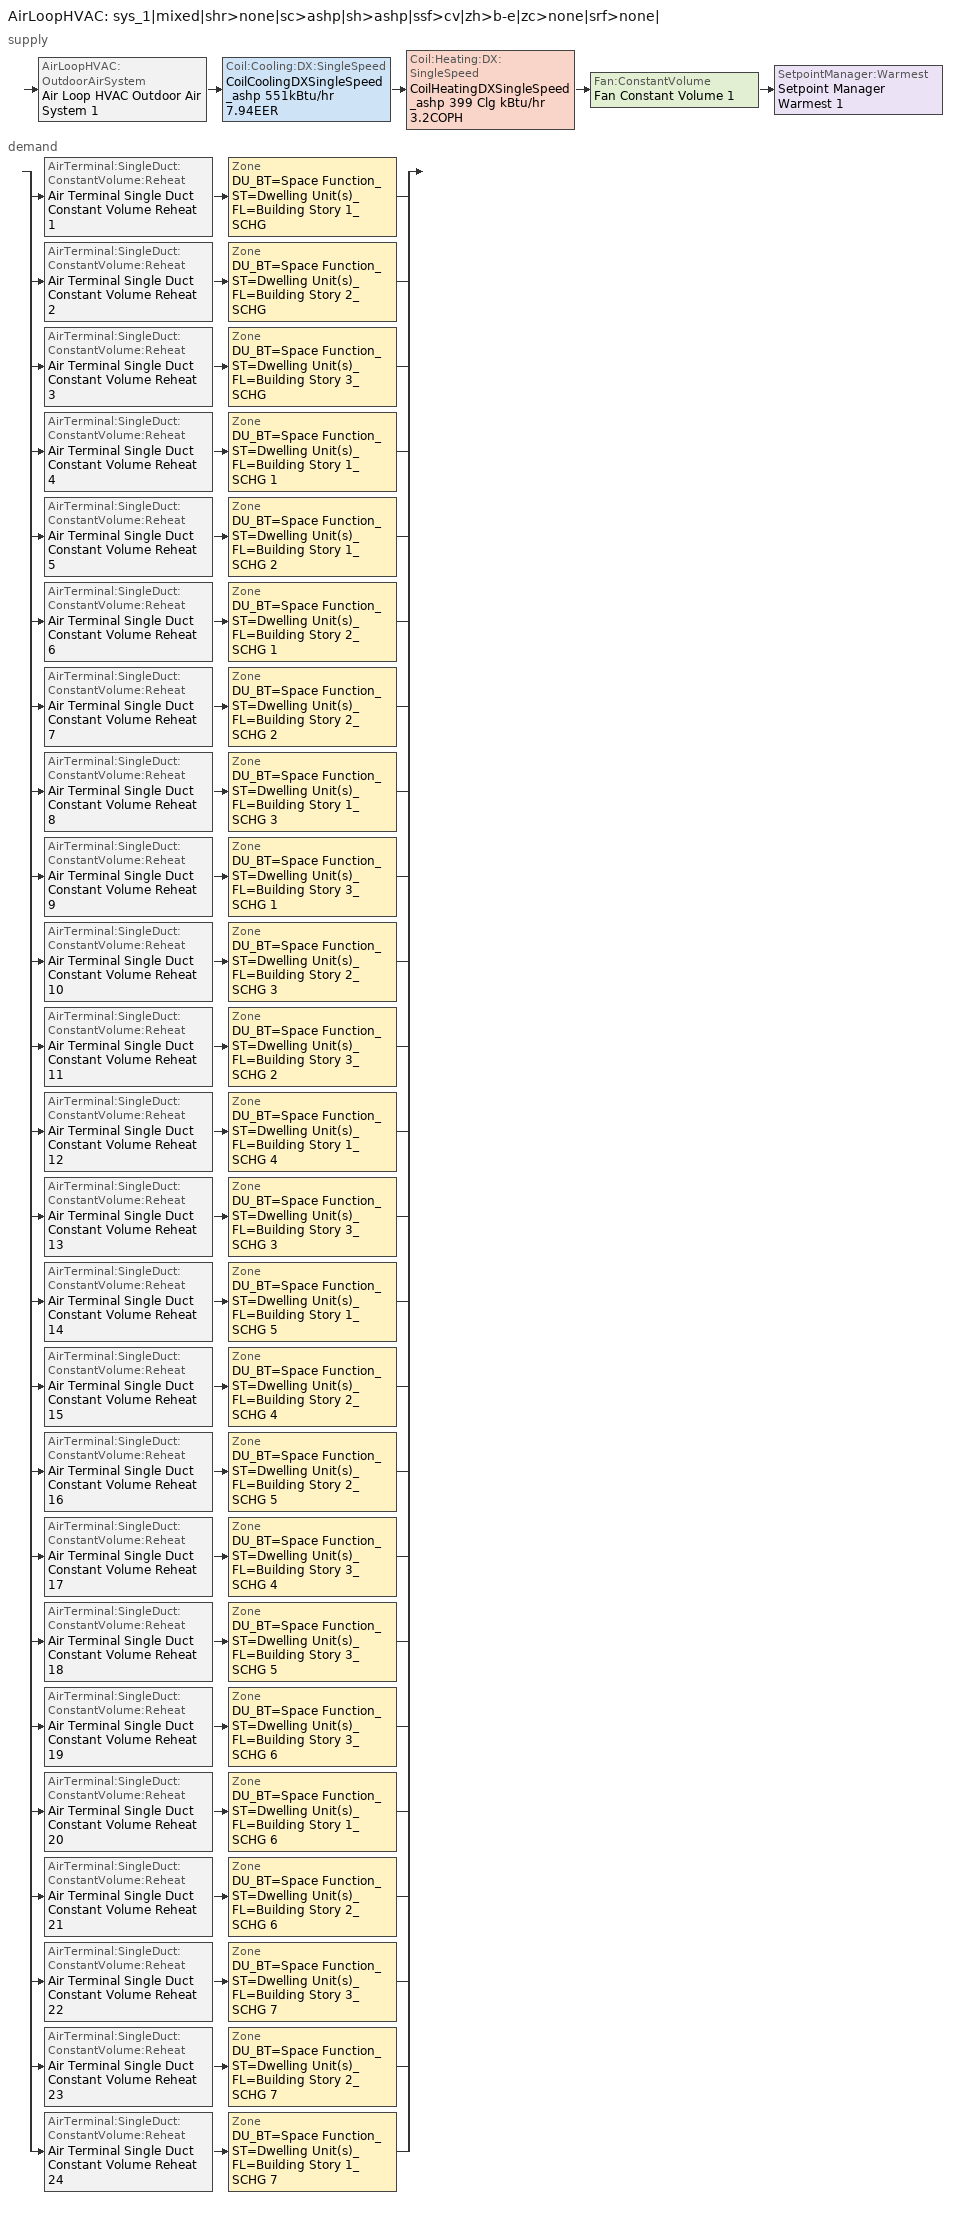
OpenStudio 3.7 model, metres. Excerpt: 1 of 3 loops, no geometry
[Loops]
AirLoopHVAC 'sys_1|mixed|shr>none|sc>ashp|sh>ashp|ssf>cv|zh>b-e|zc>none|srf>none|'
 supply: AirLoopHVAC:OutdoorAirSystem 'Air Loop HVAC Outdoor Air System 1' > Coil:Cooling:DX:SingleSpeed 'CoilCoolingDXSingleSpeed_ashp 551kBtu/hr 7.94EER' > Coil:Heating:DX:SingleSpeed 'CoilHeatingDXSingleSpeed_ashp 399 Clg kBtu/hr 3.2COPH' > Fan:ConstantVolume 'Fan Constant Volume 1' > SetpointManager:Warmest 'Setpoint Manager Warmest 1'
 demand: split
  | AirTerminal:SingleDuct:ConstantVolume:Reheat 'Air Terminal Single Duct Constant Volume Reheat 1' > Zone 'DU_BT=Space Function_ST=Dwelling Unit(s)_FL=Building Story 1_SCHG'
  | AirTerminal:SingleDuct:ConstantVolume:Reheat 'Air Terminal Single Duct Constant Volume Reheat 2' > Zone 'DU_BT=Space Function_ST=Dwelling Unit(s)_FL=Building Story 2_SCHG'
  | AirTerminal:SingleDuct:ConstantVolume:Reheat 'Air Terminal Single Duct Constant Volume Reheat 3' > Zone 'DU_BT=Space Function_ST=Dwelling Unit(s)_FL=Building Story 3_SCHG'
  | AirTerminal:SingleDuct:ConstantVolume:Reheat 'Air Terminal Single Duct Constant Volume Reheat 4' > Zone 'DU_BT=Space Function_ST=Dwelling Unit(s)_FL=Building Story 1_SCHG 1'
  | AirTerminal:SingleDuct:ConstantVolume:Reheat 'Air Terminal Single Duct Constant Volume Reheat 5' > Zone 'DU_BT=Space Function_ST=Dwelling Unit(s)_FL=Building Story 1_SCHG 2'
  | AirTerminal:SingleDuct:ConstantVolume:Reheat 'Air Terminal Single Duct Constant Volume Reheat 6' > Zone 'DU_BT=Space Function_ST=Dwelling Unit(s)_FL=Building Story 2_SCHG 1'
  | AirTerminal:SingleDuct:ConstantVolume:Reheat 'Air Terminal Single Duct Constant Volume Reheat 7' > Zone 'DU_BT=Space Function_ST=Dwelling Unit(s)_FL=Building Story 2_SCHG 2'
  | AirTerminal:SingleDuct:ConstantVolume:Reheat 'Air Terminal Single Duct Constant Volume Reheat 8' > Zone 'DU_BT=Space Function_ST=Dwelling Unit(s)_FL=Building Story 1_SCHG 3'
  | AirTerminal:SingleDuct:ConstantVolume:Reheat 'Air Terminal Single Duct Constant Volume Reheat 9' > Zone 'DU_BT=Space Function_ST=Dwelling Unit(s)_FL=Building Story 3_SCHG 1'
  | AirTerminal:SingleDuct:ConstantVolume:Reheat 'Air Terminal Single Duct Constant Volume Reheat 10' > Zone 'DU_BT=Space Function_ST=Dwelling Unit(s)_FL=Building Story 2_SCHG 3'
  | AirTerminal:SingleDuct:ConstantVolume:Reheat 'Air Terminal Single Duct Constant Volume Reheat 11' > Zone 'DU_BT=Space Function_ST=Dwelling Unit(s)_FL=Building Story 3_SCHG 2'
  | AirTerminal:SingleDuct:ConstantVolume:Reheat 'Air Terminal Single Duct Constant Volume Reheat 12' > Zone 'DU_BT=Space Function_ST=Dwelling Unit(s)_FL=Building Story 1_SCHG 4'
  | AirTerminal:SingleDuct:ConstantVolume:Reheat 'Air Terminal Single Duct Constant Volume Reheat 13' > Zone 'DU_BT=Space Function_ST=Dwelling Unit(s)_FL=Building Story 3_SCHG 3'
  | AirTerminal:SingleDuct:ConstantVolume:Reheat 'Air Terminal Single Duct Constant Volume Reheat 14' > Zone 'DU_BT=Space Function_ST=Dwelling Unit(s)_FL=Building Story 1_SCHG 5'
  | AirTerminal:SingleDuct:ConstantVolume:Reheat 'Air Terminal Single Duct Constant Volume Reheat 15' > Zone 'DU_BT=Space Function_ST=Dwelling Unit(s)_FL=Building Story 2_SCHG 4'
  | AirTerminal:SingleDuct:ConstantVolume:Reheat 'Air Terminal Single Duct Constant Volume Reheat 16' > Zone 'DU_BT=Space Function_ST=Dwelling Unit(s)_FL=Building Story 2_SCHG 5'
  | AirTerminal:SingleDuct:ConstantVolume:Reheat 'Air Terminal Single Duct Constant Volume Reheat 17' > Zone 'DU_BT=Space Function_ST=Dwelling Unit(s)_FL=Building Story 3_SCHG 4'
  | AirTerminal:SingleDuct:ConstantVolume:Reheat 'Air Terminal Single Duct Constant Volume Reheat 18' > Zone 'DU_BT=Space Function_ST=Dwelling Unit(s)_FL=Building Story 3_SCHG 5'
  | AirTerminal:SingleDuct:ConstantVolume:Reheat 'Air Terminal Single Duct Constant Volume Reheat 19' > Zone 'DU_BT=Space Function_ST=Dwelling Unit(s)_FL=Building Story 3_SCHG 6'
  | AirTerminal:SingleDuct:ConstantVolume:Reheat 'Air Terminal Single Duct Constant Volume Reheat 20' > Zone 'DU_BT=Space Function_ST=Dwelling Unit(s)_FL=Building Story 1_SCHG 6'
  | AirTerminal:SingleDuct:ConstantVolume:Reheat 'Air Terminal Single Duct Constant Volume Reheat 21' > Zone 'DU_BT=Space Function_ST=Dwelling Unit(s)_FL=Building Story 2_SCHG 6'
  | AirTerminal:SingleDuct:ConstantVolume:Reheat 'Air Terminal Single Duct Constant Volume Reheat 22' > Zone 'DU_BT=Space Function_ST=Dwelling Unit(s)_FL=Building Story 3_SCHG 7'
  | AirTerminal:SingleDuct:ConstantVolume:Reheat 'Air Terminal Single Duct Constant Volume Reheat 23' > Zone 'DU_BT=Space Function_ST=Dwelling Unit(s)_FL=Building Story 2_SCHG 7'
  | AirTerminal:SingleDuct:ConstantVolume:Reheat 'Air Terminal Single Duct Constant Volume Reheat 24' > Zone 'DU_BT=Space Function_ST=Dwelling Unit(s)_FL=Building Story 1_SCHG 7'
[Sizing:Zone] Zone Cooling Design Supply Air Temperature Input Method=TemperatureDifference; Zone Cooling Design Supply Air Temperature {C}=14; Zone Cooling Design Supply Air Temperature Difference {deltaC}=11; Zone Heating Design Supply Air Temperature Input Method=TemperatureDifference; Zone Heating Design Supply Air Temperature {C}=40; Zone Heating Design Supply Air Temperature Difference {deltaC}=21; Zone Cooling Design Supply Air Humidity Ratio {kg-H2O/kg-air}=0.0085; Zone Heating Design Supply Air Humidity Ratio {kg-H2O/kg-air}=0.008; Zone Heating Sizing Factor=1.3; Zone Cooling Sizing Factor=1; Cooling Design Air Flow Method=DesignDay; Heating Design Air Flow Method=DesignDay; Account for Dedicated Outdoor Air System=No; Dedicated Outdoor Air System Control Strategy=NeutralSupplyAir; Dedicated Outdoor Air Low Setpoint Temperature for Design {C}=autosize; Dedicated Outdoor Air High Setpoint Temperature for Design {C}=autosize; Zone Load Sizing Method=Sensible Load Only No Latent Load; Zone Latent Cooling Design Supply Air Humidity Ratio Input Method=HumidityRatioDifference; Zone Cooling Design Supply Air Humidity Ratio Difference {kgWater/kgDryAir}=0.005; Zone Latent Heating Design Supply Air Humidity Ratio Input Method=HumidityRatioDifference; Zone Humidification Design Supply Air Humidity Ratio Difference {kgWater/kgDryAir}=0.005
DU_BT=Space Function_ST=Dwelling Unit(s)_FL=Building Story 1_SCHG; DU_BT=Space Function_ST=Dwelling Unit(s)_FL=Building Story 2_SCHG; DU_BT=Space Function_ST=Dwelling Unit(s)_FL=Building Story 3_SCHG; DU_BT=Space Function_ST=Dwelling Unit(s)_FL=Building Story 1_SCHG 1; DU_BT=Space Function_ST=Dwelling Unit(s)_FL=Building Story 1_SCHG 2; DU_BT=Space Function_ST=Dwelling Unit(s)_FL=Building Story 2_SCHG 1; DU_BT=Space Function_ST=Dwelling Unit(s)_FL=Building Story 2_SCHG 2; DU_BT=Space Function_ST=Dwelling Unit(s)_FL=Building Story 1_SCHG 3; DU_BT=Space Function_ST=Dwelling Unit(s)_FL=Building Story 3_SCHG 1; DU_BT=Space Function_ST=Dwelling Unit(s)_FL=Building Story 2_SCHG 3; DU_BT=Space Function_ST=Dwelling Unit(s)_FL=Building Story 3_SCHG 2; DU_BT=Space Function_ST=Dwelling Unit(s)_FL=Building Story 1_SCHG 4; DU_BT=Space Function_ST=Dwelling Unit(s)_FL=Building Story 3_SCHG 3; DU_BT=Space Function_ST=Dwelling Unit(s)_FL=Building Story 1_SCHG 5; DU_BT=Space Function_ST=Dwelling Unit(s)_FL=Building Story 2_SCHG 4; DU_BT=Space Function_ST=Dwelling Unit(s)_FL=Building Story 2_SCHG 5; DU_BT=Space Function_ST=Dwelling Unit(s)_FL=Building Story 3_SCHG 4; DU_BT=Space Function_ST=Dwelling Unit(s)_FL=Building Story 3_SCHG 5; DU_BT=Space Function_ST=Dwelling Unit(s)_FL=Building Story 3_SCHG 6; DU_BT=Space Function_ST=Dwelling Unit(s)_FL=Building Story 1_SCHG 6; DU_BT=Space Function_ST=Dwelling Unit(s)_FL=Building Story 2_SCHG 6; DU_BT=Space Function_ST=Dwelling Unit(s)_FL=Building Story 3_SCHG 7; DU_BT=Space Function_ST=Dwelling Unit(s)_FL=Building Story 2_SCHG 7; DU_BT=Space Function_ST=Dwelling Unit(s)_FL=Building Story 1_SCHG 7
[Zone equipment]
DU_BT=Space Function_ST=Dwelling Unit(s)_FL=Building Story 1_SCHG: Zone HVAC Baseboard Convective Electric 1, Air Terminal Single Duct Constant Volume Reheat 1
DU_BT=Space Function_ST=Dwelling Unit(s)_FL=Building Story 2_SCHG: Zone HVAC Baseboard Convective Electric 2, Air Terminal Single Duct Constant Volume Reheat 2
DU_BT=Space Function_ST=Dwelling Unit(s)_FL=Building Story 3_SCHG: Zone HVAC Baseboard Convective Electric 3, Air Terminal Single Duct Constant Volume Reheat 3
DU_BT=Space Function_ST=Dwelling Unit(s)_FL=Building Story 1_SCHG 1: Zone HVAC Baseboard Convective Electric 4, Air Terminal Single Duct Constant Volume Reheat 4
DU_BT=Space Function_ST=Dwelling Unit(s)_FL=Building Story 1_SCHG 2: Zone HVAC Baseboard Convective Electric 5, Air Terminal Single Duct Constant Volume Reheat 5
DU_BT=Space Function_ST=Dwelling Unit(s)_FL=Building Story 2_SCHG 1: Zone HVAC Baseboard Convective Electric 6, Air Terminal Single Duct Constant Volume Reheat 6
DU_BT=Space Function_ST=Dwelling Unit(s)_FL=Building Story 2_SCHG 2: Zone HVAC Baseboard Convective Electric 7, Air Terminal Single Duct Constant Volume Reheat 7
DU_BT=Space Function_ST=Dwelling Unit(s)_FL=Building Story 1_SCHG 3: Zone HVAC Baseboard Convective Electric 8, Air Terminal Single Duct Constant Volume Reheat 8
DU_BT=Space Function_ST=Dwelling Unit(s)_FL=Building Story 3_SCHG 1: Zone HVAC Baseboard Convective Electric 9, Air Terminal Single Duct Constant Volume Reheat 9
DU_BT=Space Function_ST=Dwelling Unit(s)_FL=Building Story 2_SCHG 3: Zone HVAC Baseboard Convective Electric 10, Air Terminal Single Duct Constant Volume Reheat 10
DU_BT=Space Function_ST=Dwelling Unit(s)_FL=Building Story 3_SCHG 2: Zone HVAC Baseboard Convective Electric 11, Air Terminal Single Duct Constant Volume Reheat 11
DU_BT=Space Function_ST=Dwelling Unit(s)_FL=Building Story 1_SCHG 4: Zone HVAC Baseboard Convective Electric 12, Air Terminal Single Duct Constant Volume Reheat 12
DU_BT=Space Function_ST=Dwelling Unit(s)_FL=Building Story 3_SCHG 3: Zone HVAC Baseboard Convective Electric 13, Air Terminal Single Duct Constant Volume Reheat 13
DU_BT=Space Function_ST=Dwelling Unit(s)_FL=Building Story 1_SCHG 5: Zone HVAC Baseboard Convective Electric 14, Air Terminal Single Duct Constant Volume Reheat 14
DU_BT=Space Function_ST=Dwelling Unit(s)_FL=Building Story 2_SCHG 4: Zone HVAC Baseboard Convective Electric 15, Air Terminal Single Duct Constant Volume Reheat 15
DU_BT=Space Function_ST=Dwelling Unit(s)_FL=Building Story 2_SCHG 5: Zone HVAC Baseboard Convective Electric 16, Air Terminal Single Duct Constant Volume Reheat 16
DU_BT=Space Function_ST=Dwelling Unit(s)_FL=Building Story 3_SCHG 4: Zone HVAC Baseboard Convective Electric 17, Air Terminal Single Duct Constant Volume Reheat 17
DU_BT=Space Function_ST=Dwelling Unit(s)_FL=Building Story 3_SCHG 5: Zone HVAC Baseboard Convective Electric 18, Air Terminal Single Duct Constant Volume Reheat 18
DU_BT=Space Function_ST=Dwelling Unit(s)_FL=Building Story 3_SCHG 6: Zone HVAC Baseboard Convective Electric 19, Air Terminal Single Duct Constant Volume Reheat 19
DU_BT=Space Function_ST=Dwelling Unit(s)_FL=Building Story 1_SCHG 6: Zone HVAC Baseboard Convective Electric 20, Air Terminal Single Duct Constant Volume Reheat 20
DU_BT=Space Function_ST=Dwelling Unit(s)_FL=Building Story 2_SCHG 6: Zone HVAC Baseboard Convective Electric 21, Air Terminal Single Duct Constant Volume Reheat 21
DU_BT=Space Function_ST=Dwelling Unit(s)_FL=Building Story 3_SCHG 7: Zone HVAC Baseboard Convective Electric 22, Air Terminal Single Duct Constant Volume Reheat 22
DU_BT=Space Function_ST=Dwelling Unit(s)_FL=Building Story 2_SCHG 7: Zone HVAC Baseboard Convective Electric 23, Air Terminal Single Duct Constant Volume Reheat 23
DU_BT=Space Function_ST=Dwelling Unit(s)_FL=Building Story 1_SCHG 7: Zone HVAC Baseboard Convective Electric 24, Air Terminal Single Duct Constant Volume Reheat 24
[AirLoopHVAC]
sys_1|mixed|shr>none|sc>ashp|sh>ashp|ssf>cv|zh>b-e|zc>none|srf>none|: Availability Schedule=sys_1|mixed|shr>none|sc>ashp|sh>ashp|ssf>cv|zh>b-e|zc>none|srf>none| Occ Sch; Design Supply Air Flow Rate {m3/s}=autosize; Design Return Air Flow Fraction of Supply Air Flow=1
[Sizing:System]
sys_1|mixed|shr>none|sc>ashp|sh>ashp|ssf>cv|zh>b-e|zc>none|srf>none|: Type of Load to Size On=Total; Design Outdoor Air Flow Rate {m3/s}=Autosize; Central Heating Maximum System Air Flow Ratio=1; Preheat Design Temperature {C}=7; Preheat Design Humidity Ratio {kg-H2O/kg-Air}=0.008; Precool Design Temperature {C}=13; Precool Design Humidity Ratio {kg-H2O/kg-Air}=0.008; Central Cooling Design Supply Air Temperature {C}=13; Central Heating Design Supply Air Temperature {C}=43; Sizing Option=NonCoincident; 100% Outdoor Air in Cooling=Yes; 100% Outdoor Air in Heating=Yes; Central Cooling Design Supply Air Humidity Ratio {kg-H2O/kg-Air}=0.0085; Central Heating Design Supply Air Humidity Ratio {kg-H2O/kg-Air}=0.008; Cooling Design Air Flow Method=DesignDay; Cooling Design Air Flow Rate {m3/s}=0; Heating Design Air Flow Method=DesignDay; Heating Design Air Flow Rate {m3/s}=0; System Outdoor Air Method=ZoneSum; Zone Maximum Outdoor Air Fraction=1; Cooling Supply Air Flow Rate Per Floor Area {m3/s-m2}=0.00996765; Cooling Fraction of Autosized Cooling Supply Air Flow Rate=1; Cooling Supply Air Flow Rate Per Unit Cooling Capacity {m3/s-W}=3.94755e-05; Heating Supply Air Flow Rate Per Floor Area {m3/s-m2}=0.00996765; Heating Fraction of Autosized Heating Supply Air Flow Rate=1; Heating Fraction of Autosized Cooling Supply Air Flow Rate=1; Heating Supply Air Flow Rate Per Unit Heating Capacity {m3/s-W}=3.15882e-05; Cooling Design Capacity Method=CoolingDesignCapacity; Cooling Design Capacity {W}=autosize; Cooling Design Capacity Per Floor Area {W/m2}=234.7; Fraction of Autosized Cooling Design Capacity=1; Heating Design Capacity Method=HeatingDesignCapacity; Heating Design Capacity {W}=autosize; Heating Design Capacity Per Floor Area {W/m2}=157; Fraction of Autosized Heating Design Capacity=1; Central Cooling Capacity Control Method=OnOff; Occupant Diversity=autosize
[Fan:ConstantVolume]
Fan Constant Volume 1: Availability Schedule=Always On Discrete; Fan Total Efficiency=0.39975; Pressure Rise {Pa}=640; Maximum Flow Rate {m3/s}=AutoSize; Motor Efficiency=0.615
[Coil:Heating:DX:SingleSpeed]
CoilHeatingDXSingleSpeed_ashp 399 Clg kBtu/hr 3.2COPH: Availability Schedule=Always On Discrete; Rated Total Heating Capacity {W}=117057; Rated COP {W/W}=3.58756; Rated Air Flow Rate {m3/s}=Autosize; Rated Supply Fan Power Per Volume Flow Rate 2017 {W/(m3/s)}=773.3; Rated Supply Fan Power Per Volume Flow Rate 2023 {W/(m3/s)}=934.4; Total Heating Capacity Function of Temperature Curve=DXHEAT-NECB2011-REF-CAPFT; Total Heating Capacity Function of Flow Fraction Curve=DXHEAT-NECB2011-REF-CAPFFLOW; Energy Input Ratio Function of Temperature Curve=DXHEAT-NECB2011-REF-EIRFT; Energy Input Ratio Function of Flow Fraction Curve=DXHEAT-NECB2011-REF-EIRFFLOW; Part Load Fraction Correlation Curve=DXHEAT-NECB2011-REF-PLFFPLR; Minimum Outdoor Dry-Bulb Temperature for Compressor Operation {C}=-10; Defrost Strategy=Resistive; Defrost Control=Timed; Defrost Time Period Fraction=0.166667; Resistive Defrost Heater Capacity {W}=2000
[Coil:Cooling:DX:SingleSpeed]
CoilCoolingDXSingleSpeed_ashp 551kBtu/hr 7.94EER: Availability Schedule=Always On Discrete; Rated Total Cooling Capacity {W}=autosize; Rated Sensible Heat Ratio=autosize; Rated COP {W/W}=2.78066; Rated Air Flow Rate {m3/s}=autosize; Rated Evaporator Fan Power Per Volume Flow Rate 2017 {W/(m3/s)}=773.3; Rated Evaporator Fan Power Per Volume Flow Rate 2023 {W/(m3/s)}=934.4; Total Cooling Capacity Function of Temperature Curve=DXCOOL-NECB2011-REF-CAPFT; Total Cooling Capacity Function of Flow Fraction Curve=DXCOOL-NECB2011-REF-CAPFFLOW; Energy Input Ratio Function of Temperature Curve=DXCOOL-NECB2011-REF-COOLEIRFT; Energy Input Ratio Function of Flow Fraction Curve=DXCOOL-NECB2011-REF-COOLEIRFFLOW; Part Load Fraction Correlation Curve=DXCOOL-NECB2011-REF-COOLPLFFPLR; Minimum Outdoor Dry-Bulb Temperature for Compressor Operation {C}=-25; Nominal Time for Condensate Removal to Begin {s}=0; Ratio of Initial Moisture Evaporation Rate and Steady State Latent Capacity=0; Maximum Cycling Rate {cycles/hr}=0; Latent Capacity Time Constant {s}=0; Condenser Type=AirCooled; Evaporative Condenser Effectiveness=0.9; Evaporative Condenser Air Flow Rate {m3/s}=autosize; Evaporative Condenser Pump Rated Power Consumption {W}=autosize; Crankcase Heater Capacity {W}=0; Maximum Outdoor Dry-Bulb Temperature for Crankcase Heater Operation {C}=10; Basin Heater Capacity {W/K}=0; Basin Heater Setpoint Temperature {C}=2
[Controller:OutdoorAir]
Controller Outdoor Air 1: Minimum Outdoor Air Flow Rate {m3/s}=autosize; Maximum Outdoor Air Flow Rate {m3/s}=Autosize; Economizer Control Type=DifferentialEnthalpy; Economizer Control Action Type=ModulateFlow; Lockout Type=NoLockout; Minimum Limit Type=FixedMinimum; Minimum Outdoor Air Schedule=sys_1|mixed|shr>none|sc>ashp|sh>ashp|ssf>cv|zh>b-e|zc>none|srf>none| Occ Sch; Controller Mechanical Ventilation=Controller Mechanical Ventilation 1; High Humidity Control=No; Heat Recovery Bypass Control Type=BypassWhenWithinEconomizerLimits; Economizer Operation Staging=InterlockedWithMechanicalCooling
[Controller:MechanicalVentilation]
Controller Mechanical Ventilation 1: Availability Schedule=Always On Discrete; System Outdoor Air Method=ZoneSum
[AirLoopHVAC:OutdoorAirSystem]
Air Loop HVAC Outdoor Air System 1: Controller=Controller Outdoor Air 1
[SetpointManager:Warmest]
Setpoint Manager Warmest 1: Control Variable=Temperature; Minimum Setpoint Temperature {C}=13; Maximum Setpoint Temperature {C}=20; Strategy=MaximumTemperature; Setpoint Node or NodeList=sys_1|mixed|shr>none|sc>ashp|sh>ashp|ssf>cv|zh>b-e|zc>none|srf>none| Supply Outlet Node
[ZoneHVAC:Baseboard:Convective:Electric] Availability Schedule=Always On Discrete; Nominal Capacity {W}=autosize; Efficiency=1
Zone HVAC Baseboard Convective Electric 1; Zone HVAC Baseboard Convective Electric 2; Zone HVAC Baseboard Convective Electric 3; Zone HVAC Baseboard Convective Electric 4; Zone HVAC Baseboard Convective Electric 5; Zone HVAC Baseboard Convective Electric 6; Zone HVAC Baseboard Convective Electric 7; Zone HVAC Baseboard Convective Electric 8; Zone HVAC Baseboard Convective Electric 9; Zone HVAC Baseboard Convective Electric 10; Zone HVAC Baseboard Convective Electric 11; Zone HVAC Baseboard Convective Electric 12; Zone HVAC Baseboard Convective Electric 13; Zone HVAC Baseboard Convective Electric 14; Zone HVAC Baseboard Convective Electric 15; Zone HVAC Baseboard Convective Electric 16; Zone HVAC Baseboard Convective Electric 17; Zone HVAC Baseboard Convective Electric 18; Zone HVAC Baseboard Convective Electric 19; Zone HVAC Baseboard Convective Electric 20; Zone HVAC Baseboard Convective Electric 21; Zone HVAC Baseboard Convective Electric 22; Zone HVAC Baseboard Convective Electric 23; Zone HVAC Baseboard Convective Electric 24
[Coil:Heating:Electric] Availability Schedule=Always On Discrete
Coil Heating Electric 1; Coil Heating Electric 2; Coil Heating Electric 3; Coil Heating Electric 4; Coil Heating Electric 5; Coil Heating Electric 6; Coil Heating Electric 7; Coil Heating Electric 8; Coil Heating Electric 9; Coil Heating Electric 10; Coil Heating Electric 11; Coil Heating Electric 12; Coil Heating Electric 13; Coil Heating Electric 14; Coil Heating Electric 15; Coil Heating Electric 16; Coil Heating Electric 17; Coil Heating Electric 18; Coil Heating Electric 19; Coil Heating Electric 20; Coil Heating Electric 21; Coil Heating Electric 22; Coil Heating Electric 23; Coil Heating Electric 24
[AirTerminal:SingleDuct:ConstantVolume:Reheat] Availability Schedule=Always On Discrete; Maximum Air Flow Rate {m3/s}=autosize; Maximum Hot Water or Steam Flow Rate {m3/s}=autosize; Minimum Hot Water or Steam Flow Rate {m3/s}=0; Convergence Tolerance=0.001; Maximum Reheat Air Temperature {C}=35
Name | Reheat Coil
Air Terminal Single Duct Constant Volume Reheat 1 | Coil Heating Electric 1
Air Terminal Single Duct Constant Volume Reheat 2 | Coil Heating Electric 2
Air Terminal Single Duct Constant Volume Reheat 3 | Coil Heating Electric 3
Air Terminal Single Duct Constant Volume Reheat 4 | Coil Heating Electric 4
Air Terminal Single Duct Constant Volume Reheat 5 | Coil Heating Electric 5
Air Terminal Single Duct Constant Volume Reheat 6 | Coil Heating Electric 6
Air Terminal Single Duct Constant Volume Reheat 7 | Coil Heating Electric 7
Air Terminal Single Duct Constant Volume Reheat 8 | Coil Heating Electric 8
Air Terminal Single Duct Constant Volume Reheat 9 | Coil Heating Electric 9
Air Terminal Single Duct Constant Volume Reheat 10 | Coil Heating Electric 10
Air Terminal Single Duct Constant Volume Reheat 11 | Coil Heating Electric 11
Air Terminal Single Duct Constant Volume Reheat 12 | Coil Heating Electric 12
Air Terminal Single Duct Constant Volume Reheat 13 | Coil Heating Electric 13
Air Terminal Single Duct Constant Volume Reheat 14 | Coil Heating Electric 14
Air Terminal Single Duct Constant Volume Reheat 15 | Coil Heating Electric 15
Air Terminal Single Duct Constant Volume Reheat 16 | Coil Heating Electric 16
Air Terminal Single Duct Constant Volume Reheat 17 | Coil Heating Electric 17
Air Terminal Single Duct Constant Volume Reheat 18 | Coil Heating Electric 18
Air Terminal Single Duct Constant Volume Reheat 19 | Coil Heating Electric 19
Air Terminal Single Duct Constant Volume Reheat 20 | Coil Heating Electric 20
Air Terminal Single Duct Constant Volume Reheat 21 | Coil Heating Electric 21
Air Terminal Single Duct Constant Volume Reheat 22 | Coil Heating Electric 22
Air Terminal Single Duct Constant Volume Reheat 23 | Coil Heating Electric 23
Air Terminal Single Duct Constant Volume Reheat 24 | Coil Heating Electric 24
[Schedule:Ruleset]
sys_1|mixed|shr>none|sc>ashp|sh>ashp|ssf>cv|zh>b-e|zc>none|srf>none| Occ Sch: Default Day Schedule=sys_1|mixed|shr>none|sc>ashp|sh>ashp|ssf>cv|zh>b-e|zc>none|srf>none| Occ Sch Default; Summer Design Day Schedule=sys_1|mixed|shr>none|sc>ashp|sh>ashp|ssf>cv|zh>b-e|zc>none|srf>none| Occ Sch Summer Design Day; Winter Design Day Schedule=sys_1|mixed|shr>none|sc>ashp|sh>ashp|ssf>cv|zh>b-e|zc>none|srf>none| Occ Sch Winter Design Day
[Schedule:Day]
sys_1|mixed|shr>none|sc>ashp|sh>ashp|ssf>cv|zh>b-e|zc>none|srf>none| Occ Sch Default; sys_1|mixed|shr>none|sc>ashp|sh>ashp|ssf>cv|zh>b-e|zc>none|srf>none| Occ Sch Winter Design Day; sys_1|mixed|shr>none|sc>ashp|sh>ashp|ssf>cv|zh>b-e|zc>none|srf>none| Occ Sch Summer Design Day: 24, 0, 1
[Schedule:Constant]
Always On Discrete: Value=1
[Curve:Cubic]
Name | Coefficient1 Constant | Coefficient2 x | Coefficient3 x**2 | Coefficient4 x**3 | Minimum Value of x | Maximum Value of x
DXHEAT-NECB2011-REF-CAPFT | 0.729009 | 0.0319275 | 0.000136404 | -8.748e-06 | -20 | 20
DXHEAT-NECB2011-REF-CAPFFLOW | 0.84 | 0.16 | 0 | 0 | 0.5 | 1.5
DXHEAT-NECB2011-REF-EIRFT | 1.2183 | -0.03612 | 0.00142 | -2.68e-05 | -20 | 20
DXHEAT-NECB2011-REF-PLFFPLR | 0.3696 | 2.3362 | -2.9577 | 1.2596 | 0.7 | 1
DXCOOL-NECB2011-REF-COOLPLFFPLR | 0.0277 | 4.9151 | -8.184 | 4.2702 | 0.7 | 1
[Curve:Quadratic]
Name | Coefficient1 Constant | Coefficient2 x | Coefficient3 x**2 | Minimum Value of x | Maximum Value of x
DXHEAT-NECB2011-REF-EIRFFLOW | 1.3824 | -0.4336 | 0.0512 | 0 | 1
DXCOOL-NECB2011-REF-CAPFFLOW | 0.8 | 0.2 | 0 | 0.5 | 1.5
DXCOOL-NECB2011-REF-COOLEIRFFLOW | 1.1552 | -0.1808 | 0.0256 | 0.5 | 1.5
[Curve:Biquadratic] Minimum Value of x=13; Maximum Value of x=24; Minimum Value of y=24; Maximum Value of y=46
Name | Coefficient1 Constant | Coefficient2 x | Coefficient3 x**2 | Coefficient4 y | Coefficient5 y**2 | Coefficient6 x*y
DXCOOL-NECB2011-REF-CAPFT | 0.867905 | 0.0142459 | 0.00055436 | -0.0075575 | 3.3e-05 | -0.0001918
DXCOOL-NECB2011-REF-COOLEIRFT | 0.114171 | 0.0281822 | -0.0004199 | 0.0214108 | 0.000161028 | -0.000679104
